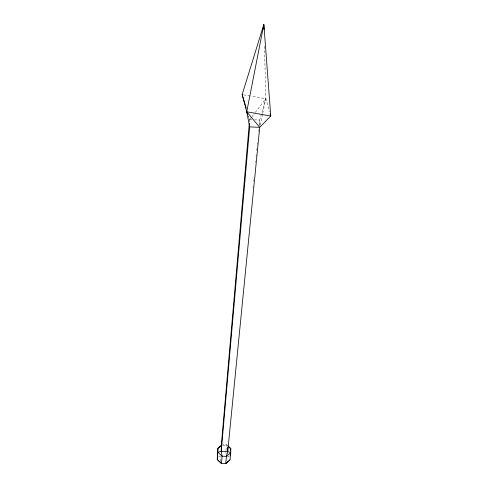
<?xml version="1.0" encoding="UTF-8"?>
<svg xmlns="http://www.w3.org/2000/svg" width="488" height="488" viewBox="0 0 488 488"><rect width="100%" height="100%" fill="white"/><g stroke="black" fill="none" stroke-linecap="round" stroke-linejoin="round"><path stroke-width="0.37" stroke-dasharray="2.44 1.83" d="M220.283 461.636L220.35 456.597L218.526 456.042M249.508 121.158L249.636 119.639L248.569 116.059M225.974 450.595L226.536 444.714L222.967 444.617M253.034 187.459L253.18 185.94M253.626 181.396L253.772 179.883M255.474 162.455L255.627 160.942M256.072 156.398L256.218 154.885M256.664 150.334L256.81 148.822M257.255 144.277L257.402 142.764M258.512 131.4L258.664 129.881M259.183 124.58L259.628 120.036L265.881 98.747L264.411 44.884M260.189 125.105L262.562 114.125M262.721 113.393L265.881 98.747L251.058 96.142M251.491 117.254L249.636 119.639L249.649 121.823M251.96 116.656L254.742 113.076M255.206 112.478L265.881 98.747L269.529 111.709M227.359 456.615L229.366 456.158M222.741 445.642L227.762 445.776L226.536 444.714L227.603 445.709M251.778 119.725L249.636 119.639L248.313 116.071M254.632 119.841L259.628 120.036L259.701 125.849M243.652 94.837L250.32 96.008M225.834 452.065L226.2 454.078"/><path stroke-width="0.73" d="M221.711 445.068L217.91 448.344L217.251 459.513L221.454 463.49L225.718 463.6L226.426 456.341L227.713 451.601L227.75 447.228M221.308 445.599L217.91 448.344L217.251 459.513L221.454 463.49L222.107 456.231L221.229 451.43L221.308 445.599L249.307 123.427M228.268 446.258L230.794 448.685L230.763 452.559L226.426 456.341L222.107 456.231L217.849 452.224L221.229 451.43L249.673 126.91L246.727 111.782L242.17 94.574L263.856 24.4L270.749 116.028L259.72 127.307L227.713 451.601L230.763 452.559L230.007 459.849L225.718 463.6L230.007 459.849M230.11 455.274L230.263 453.81M230.568 450.881L230.794 448.685L228.134 446.203M221.229 451.43L227.713 451.601M249.673 126.91L259.72 127.307L246.727 111.782L263.856 24.4L264.002 29.713M247.782 114.637L246.727 111.782L270.749 116.028L270.139 113.869M242.17 94.574L246.22 108.183"/></g></svg>
